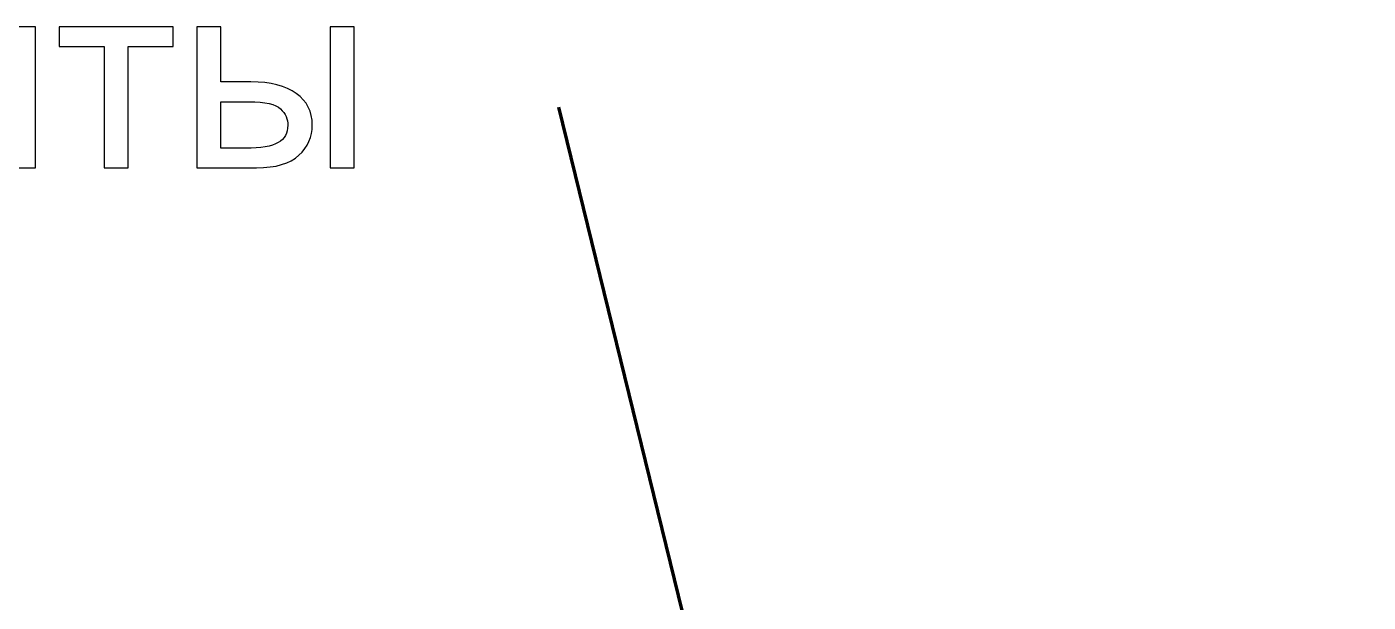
# Model space of a CAD drawing. Header units: millimetres. Extents: x -421 to 418, y -426 to 431.
# Drawn here: x 27.6 to 78.8, y 360.8 to 382.9 of the extents above; entities that cross this region are included whole.
import ezdxf

# ---------------------------------------------------------------- set-up
doc = ezdxf.new("R2010")
doc.units = ezdxf.units.MM
doc.header["$MEASUREMENT"] = 0
doc.layers.add('layer 1', color=7, linetype='Continuous')

msp = doc.modelspace()

# ---------------------------------------------------------------- linework, layer by layer
at = {"layer": 'layer 1', "color": 177}
for points, knots in [([(23.5253, 382.8533), (23.5253, 382.8533), (24.4396, 382.8533), (24.4396, 382.8533), (24.4396, 382.8533), (24.4396, 382.8533), (24.4396, 380.6089), (24.4396, 380.6089), (24.4396, 380.6089), (24.4396, 380.6089), (26.9749, 380.6089), (26.9749, 380.6089), (26.9749, 380.6089), (26.9749, 380.6089), (26.9749, 382.8533), (26.9749, 382.8533), (26.9749, 382.8533), (26.9749, 382.8533), (27.8893, 382.8533), (27.8893, 382.8533), (27.8893, 382.8533), (27.8893, 382.8533), (27.8893, 377.4606), (27.8893, 377.4606), (27.8893, 377.4606), (27.8893, 377.4606), (26.9749, 377.4606), (26.9749, 377.4606), (26.9749, 377.4606), (26.9749, 377.4606), (26.9749, 379.8504), (26.9749, 379.8504), (26.9749, 379.8504), (26.9749, 379.8504), (24.4396, 379.8504), (24.4396, 379.8504), (24.4396, 379.8504), (24.4396, 379.8504), (24.4396, 377.4606), (24.4396, 377.4606), (24.4396, 377.4606), (24.4396, 377.4606), (23.5253, 377.4606), (23.5253, 377.4606), (23.5253, 377.4606), (23.5253, 377.4606), (23.5253, 382.8533), (23.5253, 382.8533)], [0, 0, 0, 0, 0.0769231, 0.0769231, 0.0769231, 0.0769231, 0.1538462, 0.1538462, 0.1538462, 0.1538462, 0.2307692, 0.2307692, 0.2307692, 0.2307692, 0.3076923, 0.3076923, 0.3076923, 0.3076923, 0.3846154, 0.3846154, 0.3846154, 0.3846154, 0.4615385, 0.4615385, 0.4615385, 0.4615385, 0.5384615, 0.5384615, 0.5384615, 0.5384615, 0.6153846, 0.6153846, 0.6153846, 0.6153846, 0.6923077, 0.6923077, 0.6923077, 0.6923077, 0.7692308, 0.7692308, 0.7692308, 0.7692308, 0.8461538, 0.8461538, 0.8461538, 0.8461538, 1, 1, 1, 1]), ([(28.7846, 382.8533), (28.7846, 382.8533), (33.1486, 382.8533), (33.1486, 382.8533), (33.1486, 382.8533), (33.1486, 382.8533), (33.1486, 382.0948), (33.1486, 382.0948), (33.1486, 382.0948), (33.1486, 382.0948), (31.4238, 382.0948), (31.4238, 382.0948), (31.4238, 382.0948), (31.4238, 382.0948), (31.4238, 377.4606), (31.4238, 377.4606), (31.4238, 377.4606), (31.4238, 377.4606), (30.5094, 377.4606), (30.5094, 377.4606), (30.5094, 377.4606), (30.5094, 377.4606), (30.5094, 382.0948), (30.5094, 382.0948), (30.5094, 382.0948), (30.5094, 382.0948), (28.7846, 382.0948), (28.7846, 382.0948), (28.7846, 382.0948), (28.7846, 382.0948), (28.7846, 382.8533), (28.7846, 382.8533)], [0, 0, 0, 0, 0.1111111, 0.1111111, 0.1111111, 0.1111111, 0.2222222, 0.2222222, 0.2222222, 0.2222222, 0.3333333, 0.3333333, 0.3333333, 0.3333333, 0.4444444, 0.4444444, 0.4444444, 0.4444444, 0.5555556, 0.5555556, 0.5555556, 0.5555556, 0.6666667, 0.6666667, 0.6666667, 0.6666667, 0.7777778, 0.7777778, 0.7777778, 0.7777778, 1, 1, 1, 1]), ([(34.0525, 382.8533), (34.0525, 382.8533), (34.9669, 382.8533), (34.9669, 382.8533), (34.9669, 382.8533), (34.9669, 382.8533), (34.9669, 380.744), (34.9669, 380.744), (34.9669, 380.744), (34.9669, 380.744), (36.1203, 380.744), (36.1203, 380.744), (36.1203, 380.744), (36.8736, 380.744), (37.452, 380.5985), (37.8589, 380.3059), (37.8589, 380.3059), (38.2659, 380.0132), (38.4685, 379.6097), (38.4685, 379.0954), (38.4685, 379.0954), (38.4685, 378.6451), (38.2988, 378.2607), (37.9594, 377.9403), (37.9594, 377.9403), (37.6199, 377.6199), (37.0779, 377.4606), (36.3315, 377.4606), (36.3315, 377.4606), (36.3315, 377.4606), (34.0525, 377.4606), (34.0525, 377.4606), (34.0525, 377.4606), (34.0525, 377.4606), (34.0525, 382.8533), (34.0525, 382.8533)], [0, 0, 0, 0, 0.1, 0.1, 0.1, 0.1, 0.2, 0.2, 0.2, 0.2, 0.3, 0.3, 0.3, 0.3, 0.4, 0.4, 0.4, 0.4, 0.5, 0.5, 0.5, 0.5, 0.6, 0.6, 0.6, 0.6, 0.7, 0.7, 0.7, 0.7, 0.8, 0.8, 0.8, 0.8, 1, 1, 1, 1]), ([(39.1543, 382.8533), (39.1543, 382.8533), (40.0686, 382.8533), (40.0686, 382.8533), (40.0686, 382.8533), (40.0686, 382.8533), (40.0686, 377.4606), (40.0686, 377.4606), (40.0686, 377.4606), (40.0686, 377.4606), (39.1543, 377.4606), (39.1543, 377.4606), (39.1543, 377.4606), (39.1543, 377.4606), (39.1543, 382.8533), (39.1543, 382.8533)], [0, 0, 0, 0, 0.2, 0.2, 0.2, 0.2, 0.4, 0.4, 0.4, 0.4, 0.6, 0.6, 0.6, 0.6, 1, 1, 1, 1]), ([(34.9669, 378.2087), (34.9669, 378.2087), (35.9263, 378.2087), (35.9263, 378.2087), (35.9263, 378.2087), (36.503, 378.2087), (36.9169, 378.2797), (37.1628, 378.4217), (37.1628, 378.4217), (37.4104, 378.5637), (37.5334, 378.7854), (37.5334, 379.0867), (37.5334, 379.0867), (37.5334, 379.3205), (37.4416, 379.5283), (37.2597, 379.7119), (37.2597, 379.7119), (37.0762, 379.8937), (36.6727, 379.9855), (36.0475, 379.9855), (36.0475, 379.9855), (36.0475, 379.9855), (34.9669, 379.9855), (34.9669, 379.9855), (34.9669, 379.9855), (34.9669, 379.9855), (34.9669, 378.2087), (34.9669, 378.2087)], [0, 0, 0, 0, 0.125, 0.125, 0.125, 0.125, 0.25, 0.25, 0.25, 0.25, 0.375, 0.375, 0.375, 0.375, 0.5, 0.5, 0.5, 0.5, 0.625, 0.625, 0.625, 0.625, 0.75, 0.75, 0.75, 0.75, 1, 1, 1, 1])]:
    msp.add_open_spline(points, degree=3, knots=knots, dxfattribs=at)
at = {"layer": 'layer 1', "color": 177, "lineweight": 100}
msp.add_open_spline([(47.8787, 379.778), (47.8787, 379.778), (92.1081, 199.2), (92.1081, 199.2)], degree=3, dxfattribs=at)

doc.saveas('drawing.dxf')
